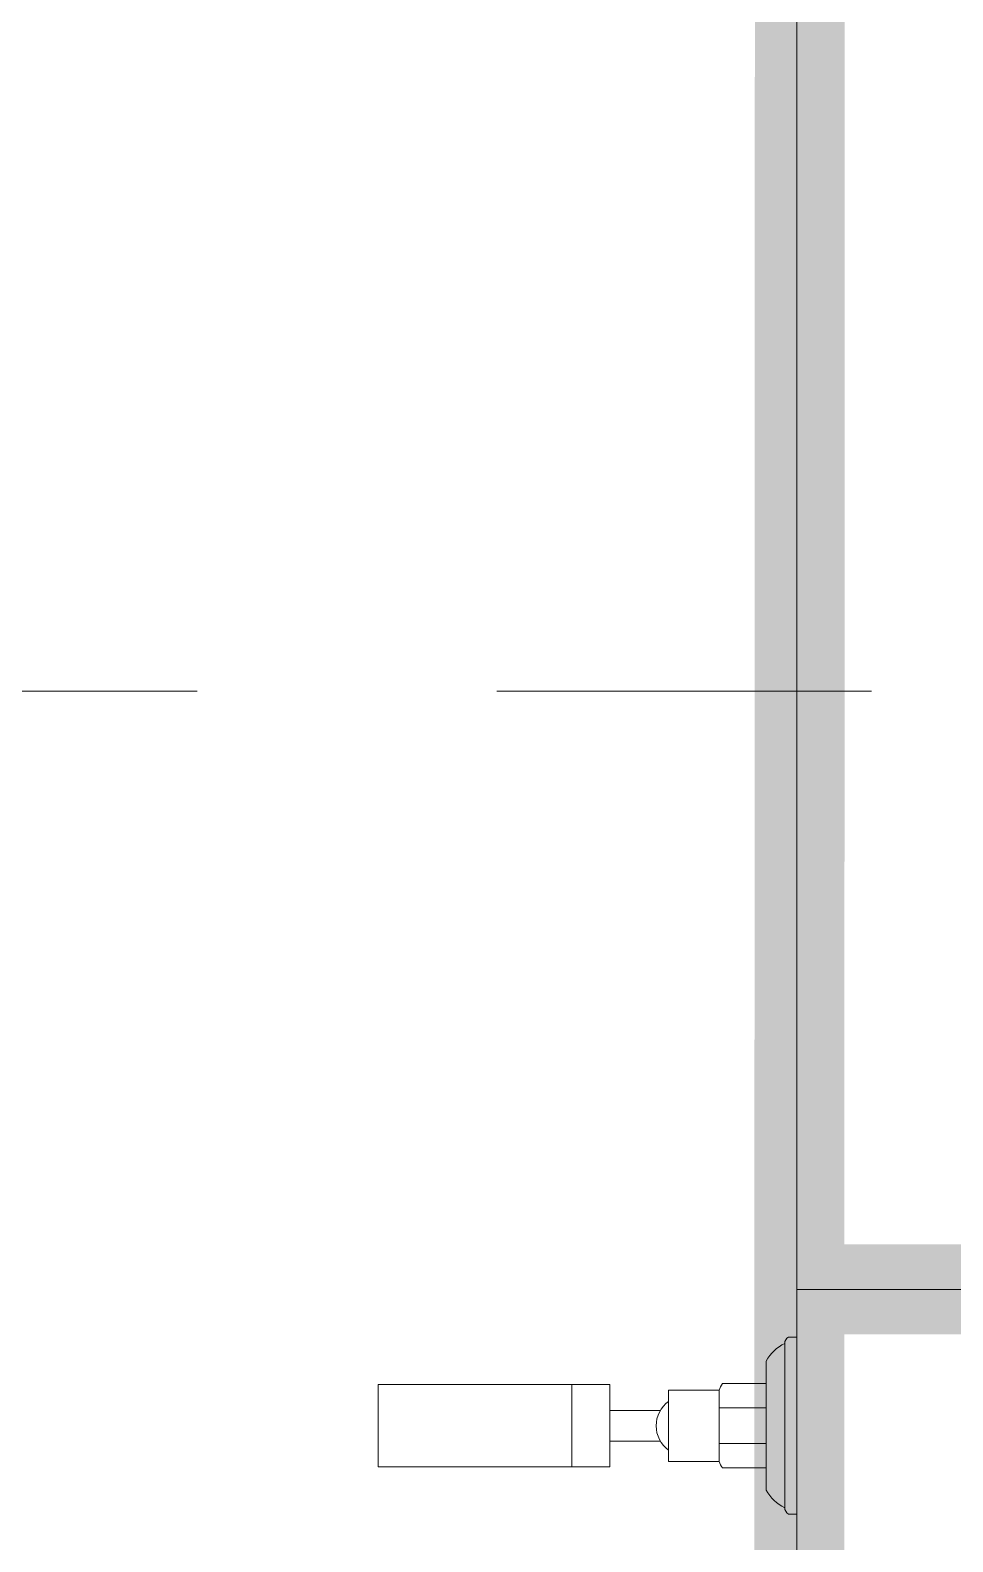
# Model space of a CAD drawing. Header units: metres. Extents: x 113 to 2416, y -346 to 476.
# Drawn here: x 223.656 to 223.964, y -215.336 to -214.831 of the extents above; entities that cross this region are included whole.
import ezdxf

# ---------------------------------------------------------------- set-up
doc = ezdxf.new("R2010")
doc.units = ezdxf.units.M
doc.linetypes.add('0', pattern=[0])
doc.linetypes.add('HIDDEN2', pattern=[0.1875, 0.125, -0.0625])
doc.layers.get('0').update_dxf_attribs({"color": 250, "linetype": '0', "lineweight": 20})
doc.layers.add('A-WALL', color=250, linetype='Continuous', lineweight=20)
doc.layers.add('baños', color=140, linetype='Continuous', lineweight=0)
doc.layers.add('REVESTIMIENTO EXTERIOR', color=7, linetype='Continuous', lineweight=5, true_color=0xffdebd)
doc.layers.add('Techos 1', color=7, linetype='HIDDEN2', lineweight=9, true_color=0x42391a)
doc.styles.get("Standard").update_dxf_attribs({"font": 'arial.ttf', "height": 0.1875})

# ---------------------------------------------------------------- blocks, each defined once
blk = doc.blocks.new('A$C0ed3e1a4')
at = {"layer": 'baños'}
for p, q in [((0.13555846046944, 0.002212411445796647), (0.13555846046944, 0.05682450952063789)), ((0.1395501495742337, 0.05903578330462977), (0.1368379808297959, 0.05903578330462977)), ((0.1395501495742337, 0.05903578330462977), (0.1395501495742337, 1.137661776340337e-06)), ((0.1294240150817245, 0.05104182763580667), (0.1294240150817245, 0.02951846048323148)), ((0.06450487536039873, 0.04317908469730725), (0.06450487536039873, 0.01570178231296637)), ((0.0968408197963413, 0.0175388705619568), (0.0968408197963413, 0.04134199644834524)), ((0.0968408197963413, 0.04134199644834524), (0.1136858110442063, 0.04134199644834524)), ((0.1136858110442063, 0.04134199644834524), (0.1136858110442063, 0.02944043350513681)), ((0.1294240150817245, 0.04349666312464961), (0.1148273296944353, 0.04349666312464961)), ((0.1136858110442063, 0.03539121497675524), (0.1294240150817245, 0.03539121497675524)), ((0.09408499854248475, 0.03457357016528562), (0.07721979802801116, 0.03457357016528562)), ((0.1136858110442063, 0.0175388705619568), (0.1136858110442063, 0.02944043350513681)), ((0.1294240150817245, 0.007995093330649183), (0.1294240150817245, 0.02951846048323148)), ((0.09408499854248475, 0.02430729684501642), (0.07721979802801116, 0.02430729684501642)), ((0.1136858110442063, 0.0234896520335468), (0.1294240150817245, 0.0234896520335468)), ((0.0968408197963413, 0.0175388705619568), (0.1136858110442063, 0.0175388705619568)), ((0.1294240150817245, 0.01538420388565243), (0.1148273296944353, 0.01538420388565243)), ((0.1395501495742337, 1.137661776340337e-06), (0.1368379808297959, 1.137661776340337e-06))]:
    blk.add_line(p, q, dxfattribs=at)
blk.add_lwpolyline([(0.07721979802801116, 0.04317908469730725), (2.351610532969062e-07, 0.04317908469730725), (2.351610532969062e-07, 0.01570178231296637), (0.07721979802801116, 0.01570178231296637)], close=True, dxfattribs=at)
for centre, radius, start, end in [((0.141552526871692, 0.04449939241236933), 0.0137805753469162, 115.7896451660977, 151.6564203593186), ((0.1379657591278374, 0.05690738682174867), 0.002408724865562433, 117.9178764058522, 181.971772310534), ((0.1193221735147745, 0.03973562908748818), 0.005860801822085343, 140.079290941845, 164.0924099294944), ((0.102707208922368, 0.02944043350513681), 0.01003452060670152, 125.7762034025461, 234.2237965974538), ((0.1193221735147745, 0.01914523792281386), 0.005860801822085343, 195.9075900705056, 219.920709058155), ((0.141552526871692, 0.0145375285540652), 0.0137805753469162, 208.3435796406814, 244.2103548339023), ((0.1379657591278374, 0.002129534144678757), 0.002408724865562433, 178.028227689466, 242.0821235941478)]:
    blk.add_arc(centre, radius, start, end, dxfattribs=at)
blk = doc.blocks.new('PL BASE 2N NASAS 09')
at = {"layer": 'A-WALL'}
blk.add_line((173.9475462980297, -21.60170580496554), (173.9475462980298, -23.8967281727003), dxfattribs=at)
at = {"layer": 'A-WALL', "linetype": 'HIDDEN2'}
blk.add_line((174.0475462980297, -22.41125580496561), (173.9475462980297, -22.41125580496561), dxfattribs=at)
at = {"layer": 'Techos 1'}
blk.add_line((163.9475462980297, -22.21176698887071), (176.0975462980299, -22.21176698887071), dxfattribs=at)
at = {"layer": 'baños'}
blk.add_blockref('A$C0ed3e1a4', (173.8079961484553, -22.48619092490287), dxfattribs=at)
at = {"layer": 'baños', "linetype": 'Continuous', "flags": 8}
for tag, p in [('MODELNUMBER', (167.1329024166141, -5.630616461235325, 2.857834639711941e-07)), ('TRADENAME', (167.1329024166694, -5.630658418648187, 2.857834639711941e-07)), ('MATERIAL', (167.132902416781, -5.630742991131916, 2.857834639711941e-07)), ('PRODUCT', (167.1329024167253, -5.630700704890165, 2.857834639711941e-07)), ('MODELNUMBER', (168.3076463902173, -5.630616461235325, 2.857834639711941e-07)), ('TRADENAME', (168.3076463902726, -5.630658418648187, 2.857834639711941e-07)), ('MATERIAL', (168.3076463903842, -5.630742991131916, 2.857834639711941e-07)), ('PRODUCT', (168.3076463903285, -5.630700704890165, 2.857834639711941e-07))]:
    blk.add_attdef(tag, p, '', height=2.537174511142602e-05, rotation=180.0000755047861, dxfattribs=at)
at = {"layer": 'baños', "linetype": 'Continuous'}
for tag, p, rotation in [('MODELNUMBER', (169.2428197568918, -19.70646632265289), 180.0000755047722), ('TRADENAME', (169.2427792151639, -19.70642399073245), 180.0000755047722), ('MATERIAL', (169.2430061964403, -19.70633932648513), 180.0000755047722), ('PRODUCT', (169.2430045678992, -19.70638165846137), 180.0000755047722), ('MODELNUMBER', (169.9523880079747, -19.70646632280497), 179.9999244952277), ('TRADENAME', (169.9523880080304, -19.7064239908311), 179.9999244952277), ('MATERIAL', (169.952388008142, -19.7063393268829), 179.9999244952277), ('PRODUCT', (169.9523880080861, -19.706381658857), 179.9999244952277)]:
    blk.add_attdef(tag, p, '', height=2.5399184405861e-05, rotation=rotation, dxfattribs=at)
blk = doc.blocks.new('PL MUEBLES 2N NASAS 09')
blk.add_blockref('PL BASE 2N NASAS 09', (49.91427858474094, 62.7170073077223))

msp = doc.modelspace()

# ---------------------------------------------------------------- linework, layer by layer
at = {"layer": 'REVESTIMIENTO EXTERIOR', "color": 30, "true_color": 0xf8991e, "const_width": 0.03}
msp.add_lwpolyline([(223.9126429250305, -215.4902217857557), (223.9129997029128, -214.4601473579702, 0.376555209945026), (223.8618248827709, -214.4018311463865), (221.9118248827699, -214.4018311463865)], format="xyb", dxfattribs=at)
msp.add_lwpolyline([(223.9118248827707, -214.6513811463865), (224.0118248827708, -214.6513811463865), (224.0118248827708, -215.2513811463865), (223.9118248827707, -215.2513811463865)], dxfattribs=at)

# ---------------------------------------------------------------- block references
at = {"layer": 'REVESTIMIENTO EXTERIOR', "color": 30, "true_color": 0xf8991e}
msp.add_blockref('PL MUEBLES 2N NASAS 09', (0.05000000000006821, -255.5571326491432), dxfattribs=at)

doc.saveas('drawing.dxf')
